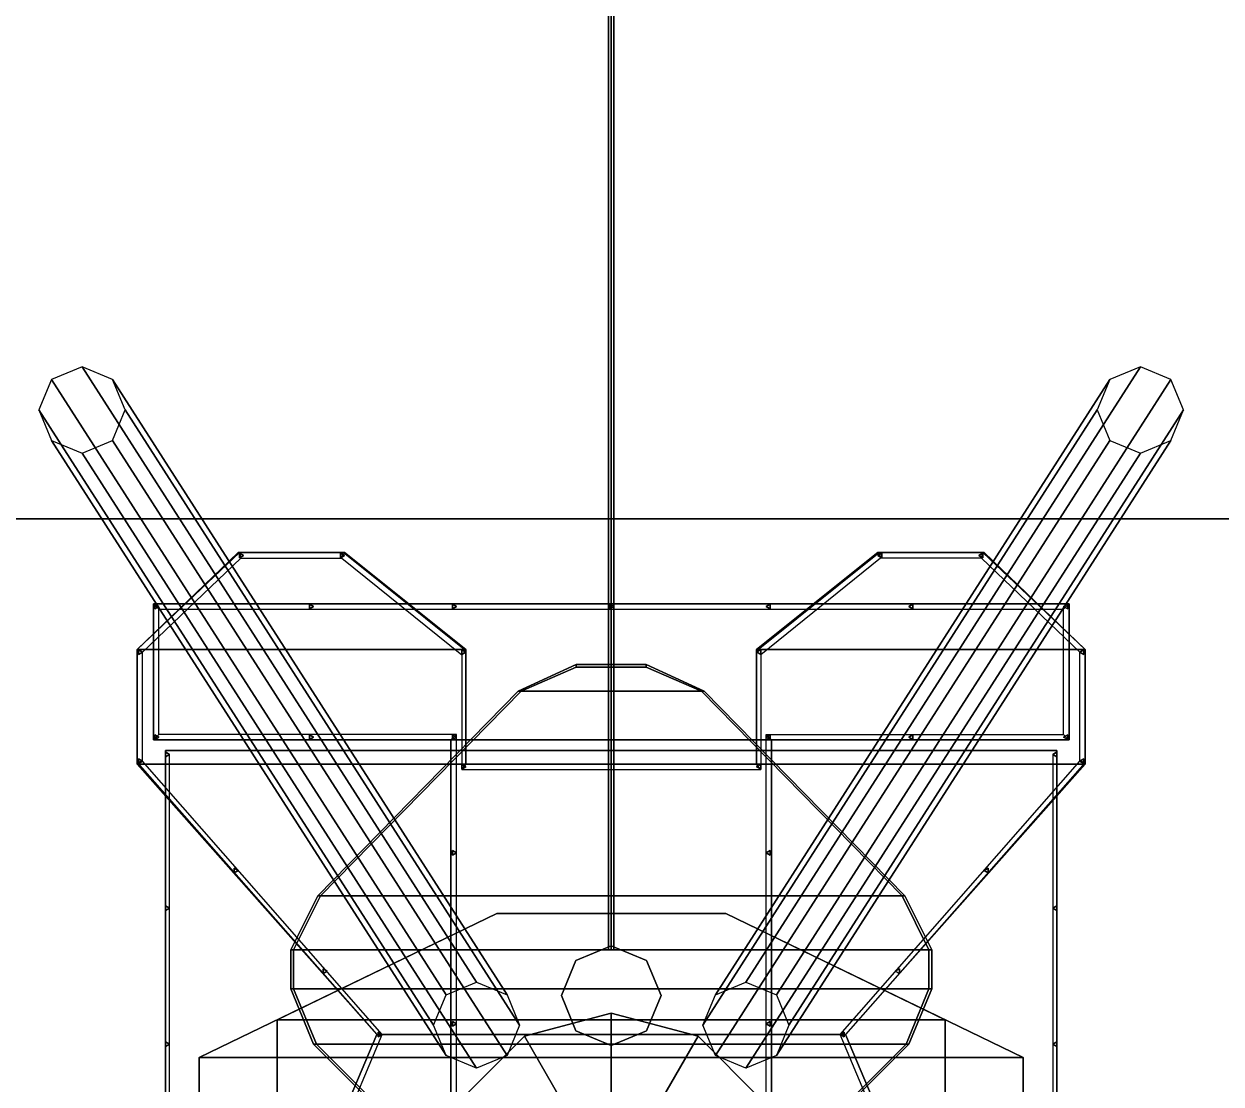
# Model space of a CAD drawing. Header units: millimetres. Extents: x -13 to 13, y -77 to 87.
# Drawn here: x -4.36 to 4.53, y -15.57 to -7.69 of the extents above; entities that cross this region are included whole.
import ezdxf

# ---------------------------------------------------------------- set-up
doc = ezdxf.new("R2010")
doc.units = ezdxf.units.MM
for name, color, linetype in [('r2', 4, 'Continuous'), ('railings', 6, 'Continuous'), ('superstructure', 3, 'Continuous')]:
    doc.layers.add(name, color=color, linetype=linetype)

msp = doc.modelspace()

# ---------------------------------------------------------------- linework, layer by layer
for points in [[(0, 11.37, 30.07), (-0.02, 11.37, 30.05), (-0.02, -14.57, 30.8), (0, -14.57, 30.82)], [(-0.02, 11.37, 30.05), (0, 11.37, 30.03), (0, -14.57, 30.78), (-0.02, -14.57, 30.8)], [(0.02, 11.37, 30.05), (0, 11.37, 30.07), (0, -14.57, 30.82), (0.02, -14.57, 30.8)], [(0, 11.37, 30.03), (0.02, 11.37, 30.05), (0.02, -14.57, 30.8), (0, -14.57, 30.78)], [(-11.66, -3.69, 5.08), (-11.66, -11.37, 5.08), (11.66, -11.37, 5.08), (11.66, -3.69, 5.08)], [(11.94, -22.13, 3.19), (12.02, -11.37, 3.1), (-12.02, -11.37, 3.1), (-11.94, -22.13, 3.19)], [(-11.66, -11.37, 5.08), (-12.02, -11.37, 3.1), (12.02, -11.37, 3.1), (11.66, -11.37, 5.08)]]:
    msp.add_3dface(points)
at = {"layer": 'r2'}
for points in [[(1.08, -12.35, 21.42), (1.99, -11.62, 21.42), (2, -11.66, 21.42), (1.11, -12.38, 21.42)], [(1.08, -12.35, 20.93), (1.99, -11.62, 20.93), (2, -11.66, 20.93), (1.11, -12.38, 20.93)], [(1.99, -11.62, 21.42), (2.76, -11.62, 21.42), (2.75, -11.66, 21.42), (2, -11.66, 21.42)], [(1.99, -11.62, 20.93), (2.76, -11.62, 20.93), (2.75, -11.66, 20.93), (2, -11.66, 20.93)], [(2.76, -11.62, 21.42), (3.52, -12.34, 21.42), (3.48, -12.36, 21.42), (2.75, -11.66, 21.42)], [(2.76, -11.62, 20.93), (3.52, -12.34, 20.93), (3.48, -12.36, 20.93), (2.75, -11.66, 20.93)], [(3.36, -12.97, 14.89), (3.36, -12.04, 14.89), (3.4, -12, 14.89), (3.4, -13.01, 14.89)], [(1.08, -13.19, 21.42), (1.08, -12.35, 21.42), (1.11, -12.38, 21.42), (1.11, -13.23, 21.42)], [(1.08, -13.19, 20.93), (1.08, -12.35, 20.93), (1.11, -12.38, 20.93), (1.11, -13.23, 20.93)], [(3.52, -12.34, 21.42), (3.52, -13.18, 21.42), (3.48, -13.17, 21.42), (3.48, -12.36, 21.42)], [(3.52, -12.34, 20.93), (3.52, -13.18, 20.93), (3.48, -13.17, 20.93), (3.48, -12.36, 20.93)], [(1.15, -19.3, 14.89), (1.15, -12.97, 14.89), (1.19, -13.01, 14.89), (1.19, -19.3, 14.89)], [(1.15, -12.97, 14.89), (3.36, -12.97, 14.89), (3.4, -13.01, 14.89), (1.19, -13.01, 14.89)], [(3.52, -13.18, 21.42), (1.74, -15.2, 21.42), (1.7, -15.2, 21.42), (3.48, -13.17, 21.42)], [(3.52, -13.18, 20.93), (1.74, -15.2, 20.93), (1.7, -15.2, 20.93), (3.48, -13.17, 20.93)], [(1.74, -15.2, 21.42), (2.98, -18.13, 21.42), (2.94, -18.15, 21.42), (1.7, -15.2, 21.42)], [(1.74, -15.2, 20.93), (2.98, -18.13, 20.93), (2.94, -18.15, 20.93), (1.7, -15.2, 20.93)]]:
    msp.add_3dface(points, dxfattribs=at)
at = {"layer": 'railings'}
for points in [[(-2.76, -11.62, 21.42), (-3.52, -12.34, 21.42), (-3.48, -12.36, 21.42), (-2.75, -11.66, 21.42)], [(-2.76, -11.62, 20.93), (-3.52, -12.34, 20.93), (-3.48, -12.36, 20.93), (-2.75, -11.66, 20.93)], [(-1.99, -11.62, 21.42), (-2.76, -11.62, 21.42), (-2.75, -11.66, 21.42), (-2, -11.66, 21.42)], [(-1.99, -11.62, 20.93), (-2.76, -11.62, 20.93), (-2.75, -11.66, 20.93), (-2, -11.66, 20.93)], [(-2.73, -11.64, 20.46), (-2.76, -11.6227, 20.46), (-2.76, -11.6227, 21.42), (-2.73, -11.64, 21.42)], [(-2.76, -11.6227, 20.46), (-2.76, -11.6573, 20.46), (-2.76, -11.6573, 21.42), (-2.76, -11.6227, 21.42)], [(-2.76, -11.6573, 20.46), (-2.73, -11.64, 20.46), (-2.73, -11.64, 21.42), (-2.76, -11.6573, 21.42)], [(-1.98, -11.64, 20.46), (-2.01, -11.6227, 20.46), (-2.01, -11.6227, 21.42), (-1.98, -11.64, 21.42)], [(-2.01, -11.6227, 20.46), (-2.01, -11.6573, 20.46), (-2.01, -11.6573, 21.42), (-2.01, -11.6227, 21.42)], [(-2.01, -11.6573, 20.46), (-1.98, -11.64, 20.46), (-1.98, -11.64, 21.42), (-2.01, -11.6573, 21.42)], [(-1.08, -12.35, 21.42), (-1.99, -11.62, 21.42), (-2, -11.66, 21.42), (-1.11, -12.38, 21.42)], [(-1.08, -12.35, 20.93), (-1.99, -11.62, 20.93), (-2, -11.66, 20.93), (-1.11, -12.38, 20.93)], [(1.98, -11.64, 21.42), (2.01, -11.6227, 21.42), (2.01, -11.6227, 20.46), (1.98, -11.64, 20.46)], [(2.01, -11.6573, 21.42), (1.98, -11.64, 21.42), (1.98, -11.64, 20.46), (2.01, -11.6573, 20.46)], [(2.01, -11.6227, 21.42), (2.01, -11.6573, 21.42), (2.01, -11.6573, 20.46), (2.01, -11.6227, 20.46)], [(2.73, -11.64, 21.42), (2.76, -11.6227, 21.42), (2.76, -11.6227, 20.46), (2.73, -11.64, 20.46)], [(2.76, -11.6573, 21.42), (2.73, -11.64, 21.42), (2.73, -11.64, 20.46), (2.76, -11.6573, 20.46)], [(2.76, -11.6227, 21.42), (2.76, -11.6573, 21.42), (2.76, -11.6573, 20.46), (2.76, -11.6227, 20.46)], [(-3.36, -12.97, 14.89), (-3.36, -12.04, 14.89), (-3.4, -12, 14.89), (-3.4, -13.01, 14.89)], [(3.4, -12, 14.89), (-3.4, -12, 14.89), (-3.36, -12.04, 14.89), (3.36, -12.04, 14.89)], [(-3.36, -12.02, 14.02), (-3.39, -12.0027, 14.02), (-3.39, -12.0027, 14.89), (-3.36, -12.02, 14.89)], [(-3.39, -12.0027, 14.02), (-3.39, -12.0373, 14.02), (-3.39, -12.0373, 14.89), (-3.39, -12.0027, 14.89)], [(-3.39, -12.0373, 14.02), (-3.36, -12.02, 14.02), (-3.36, -12.02, 14.89), (-3.39, -12.0373, 14.89)], [(-2.21, -12.02, 14.02), (-2.24, -12.0027, 14.02), (-2.24, -12.0027, 14.89), (-2.21, -12.02, 14.89)], [(-2.24, -12.0027, 14.02), (-2.24, -12.0373, 14.02), (-2.24, -12.0373, 14.89), (-2.24, -12.0027, 14.89)], [(-2.24, -12.0373, 14.02), (-2.21, -12.02, 14.02), (-2.21, -12.02, 14.89), (-2.24, -12.0373, 14.89)], [(-1.18, -12.0027, 14.02), (-1.18, -12.0373, 14.02), (-1.18, -12.0373, 14.89), (-1.18, -12.0027, 14.89)], [(-1.15, -12.02, 14.02), (-1.18, -12.0027, 14.02), (-1.18, -12.0027, 14.89), (-1.15, -12.02, 14.89)], [(-1.18, -12.0373, 14.02), (-1.15, -12.02, 14.02), (-1.15, -12.02, 14.89), (-1.18, -12.0373, 14.89)], [(0.02, -12.02, 14.02), (-0.01, -12.0027, 14.02), (-0.01, -12.0027, 14.89), (0.02, -12.02, 14.89)], [(-0.01, -12.0027, 14.02), (-0.01, -12.0373, 14.02), (-0.01, -12.0373, 14.89), (-0.01, -12.0027, 14.89)], [(-0.01, -12.0373, 14.02), (0.02, -12.02, 14.02), (0.02, -12.02, 14.89), (-0.01, -12.0373, 14.89)], [(1.15, -12.02, 14.89), (1.18, -12.0027, 14.89), (1.18, -12.0027, 14.02), (1.15, -12.02, 14.02)], [(1.18, -12.0373, 14.89), (1.15, -12.02, 14.89), (1.15, -12.02, 14.02), (1.18, -12.0373, 14.02)], [(1.18, -12.0027, 14.89), (1.18, -12.0373, 14.89), (1.18, -12.0373, 14.02), (1.18, -12.0027, 14.02)], [(2.21, -12.02, 14.89), (2.24, -12.0027, 14.89), (2.24, -12.0027, 14.02), (2.21, -12.02, 14.02)], [(2.24, -12.0373, 14.89), (2.21, -12.02, 14.89), (2.21, -12.02, 14.02), (2.24, -12.0373, 14.02)], [(2.24, -12.0027, 14.89), (2.24, -12.0373, 14.89), (2.24, -12.0373, 14.02), (2.24, -12.0027, 14.02)], [(3.36, -12.02, 14.89), (3.39, -12.0027, 14.89), (3.39, -12.0027, 14.02), (3.36, -12.02, 14.02)], [(3.39, -12.0373, 14.89), (3.36, -12.02, 14.89), (3.36, -12.02, 14.02), (3.39, -12.0373, 14.02)], [(3.39, -12.0027, 14.89), (3.39, -12.0373, 14.89), (3.39, -12.0373, 14.02), (3.39, -12.0027, 14.02)], [(-3.52, -12.34, 21.42), (-3.52, -13.18, 21.42), (-3.48, -13.17, 21.42), (-3.48, -12.36, 21.42)], [(-3.52, -12.34, 20.93), (-3.52, -13.18, 20.93), (-3.48, -13.17, 20.93), (-3.48, -12.36, 20.93)], [(-3.51, -12.3427, 20.46), (-3.51, -12.3773, 20.46), (-3.51, -12.3773, 21.42), (-3.51, -12.3427, 21.42)], [(-3.48, -12.36, 20.46), (-3.51, -12.3427, 20.46), (-3.51, -12.3427, 21.42), (-3.48, -12.36, 21.42)], [(-1.11, -12.3427, 20.46), (-1.11, -12.3773, 20.46), (-1.11, -12.3773, 21.42), (-1.11, -12.3427, 21.42)], [(-1.08, -12.36, 20.46), (-1.11, -12.3427, 20.46), (-1.11, -12.3427, 21.42), (-1.08, -12.36, 21.42)], [(-1.08, -13.19, 21.42), (-1.08, -12.35, 21.42), (-1.11, -12.38, 21.42), (-1.11, -13.23, 21.42)], [(-1.08, -13.19, 20.93), (-1.08, -12.35, 20.93), (-1.11, -12.38, 20.93), (-1.11, -13.23, 20.93)], [(1.08, -12.36, 21.42), (1.11, -12.3427, 21.42), (1.11, -12.3427, 20.46), (1.08, -12.36, 20.46)], [(1.11, -12.3427, 21.42), (1.11, -12.3773, 21.42), (1.11, -12.3773, 20.46), (1.11, -12.3427, 20.46)], [(3.48, -12.36, 21.42), (3.51, -12.3427, 21.42), (3.51, -12.3427, 20.46), (3.48, -12.36, 20.46)], [(3.51, -12.3427, 21.42), (3.51, -12.3773, 21.42), (3.51, -12.3773, 20.46), (3.51, -12.3427, 20.46)], [(-3.51, -12.3773, 20.46), (-3.48, -12.36, 20.46), (-3.48, -12.36, 21.42), (-3.51, -12.3773, 21.42)], [(-1.11, -12.3773, 20.46), (-1.08, -12.36, 20.46), (-1.08, -12.36, 21.42), (-1.11, -12.3773, 21.42)], [(1.11, -12.3773, 21.42), (1.08, -12.36, 21.42), (1.08, -12.36, 20.46), (1.11, -12.3773, 20.46)], [(3.51, -12.3773, 21.42), (3.48, -12.36, 21.42), (3.48, -12.36, 20.46), (3.51, -12.3773, 20.46)], [(-0.69, -12.65, 30.96), (-0.69, -12.65, 31.96), (-0.26, -12.45, 31.96), (-0.26, -12.45, 30.96)], [(-0.26, -12.45, 31.96), (-0.69, -12.65, 31.96), (-0.67, -12.65, 31.96), (-0.26, -12.47, 31.96)], [(-0.26, -12.47, 31.96), (-0.67, -12.65, 31.96), (-0.67, -12.65, 30.96), (-0.26, -12.47, 30.96)], [(-0.26, -12.45, 30.96), (-0.26, -12.45, 31.96), (0.26, -12.45, 31.96), (0.26, -12.45, 30.96)], [(0.26, -12.45, 31.96), (-0.26, -12.45, 31.96), (-0.26, -12.47, 31.96), (0.26, -12.47, 31.96)], [(0.26, -12.47, 31.96), (-0.26, -12.47, 31.96), (-0.26, -12.47, 30.96), (0.26, -12.47, 30.96)], [(0.26, -12.47, 31.96), (0.67, -12.65, 31.96), (0.69, -12.65, 31.96), (0.26, -12.45, 31.96)], [(0.69, -12.65, 31.96), (0.69, -12.65, 30.96), (0.26, -12.45, 30.96), (0.26, -12.45, 31.96)], [(0.26, -12.47, 30.96), (0.67, -12.65, 30.96), (0.67, -12.65, 31.96), (0.26, -12.47, 31.96)], [(-2.18, -14.17, 30.96), (-2.18, -14.17, 31.96), (-0.69, -12.65, 31.96), (-0.69, -12.65, 30.96)], [(-0.69, -12.65, 31.96), (-2.18, -14.17, 31.96), (-2.16, -14.17, 31.96), (-0.67, -12.65, 31.96)], [(-0.67, -12.65, 31.96), (-2.16, -14.17, 31.96), (-2.16, -14.17, 30.96), (-0.67, -12.65, 30.96)], [(0.67, -12.65, 30.96), (2.16, -14.17, 30.96), (2.16, -14.17, 31.96), (0.67, -12.65, 31.96)], [(0.67, -12.65, 31.96), (2.16, -14.17, 31.96), (2.18, -14.17, 31.96), (0.69, -12.65, 31.96)], [(2.18, -14.17, 31.96), (2.18, -14.17, 30.96), (0.69, -12.65, 30.96), (0.69, -12.65, 31.96)], [(-1.15, -12.97, 14.89), (-3.36, -12.97, 14.89), (-3.4, -13.01, 14.89), (-1.19, -13.01, 14.89)], [(-3.39, -12.9727, 14.02), (-3.39, -13.0073, 14.02), (-3.39, -13.0073, 14.89), (-3.39, -12.9727, 14.89)], [(-3.36, -12.99, 14.02), (-3.39, -12.9727, 14.02), (-3.39, -12.9727, 14.89), (-3.36, -12.99, 14.89)], [(-2.24, -12.9727, 14.02), (-2.24, -13.0073, 14.02), (-2.24, -13.0073, 14.89), (-2.24, -12.9727, 14.89)], [(-2.21, -12.99, 14.02), (-2.24, -12.9727, 14.02), (-2.24, -12.9727, 14.89), (-2.21, -12.99, 14.89)], [(-1.15, -19.3, 14.89), (-1.15, -12.97, 14.89), (-1.19, -13.01, 14.89), (-1.19, -19.3, 14.89)], [(-1.18, -12.9727, 14.02), (-1.18, -13.0073, 14.02), (-1.18, -13.0073, 14.89), (-1.18, -12.9727, 14.89)], [(-1.15, -12.99, 14.02), (-1.18, -12.9727, 14.02), (-1.18, -12.9727, 14.89), (-1.15, -12.99, 14.89)], [(1.15, -12.99, 14.89), (1.18, -12.9727, 14.89), (1.18, -12.9727, 14.02), (1.15, -12.99, 14.02)], [(1.18, -12.9727, 14.89), (1.18, -13.0073, 14.89), (1.18, -13.0073, 14.02), (1.18, -12.9727, 14.02)], [(2.21, -12.99, 14.89), (2.24, -12.9727, 14.89), (2.24, -12.9727, 14.02), (2.21, -12.99, 14.02)], [(2.24, -12.9727, 14.89), (2.24, -13.0073, 14.89), (2.24, -13.0073, 14.02), (2.24, -12.9727, 14.02)], [(3.36, -12.99, 14.89), (3.39, -12.9727, 14.89), (3.39, -12.9727, 14.02), (3.36, -12.99, 14.02)], [(3.39, -12.9727, 14.89), (3.39, -13.0073, 14.89), (3.39, -13.0073, 14.02), (3.39, -12.9727, 14.02)], [(-3.39, -13.0073, 14.02), (-3.36, -12.99, 14.02), (-3.36, -12.99, 14.89), (-3.39, -13.0073, 14.89)], [(-2.24, -13.0073, 14.02), (-2.21, -12.99, 14.02), (-2.21, -12.99, 14.89), (-2.24, -13.0073, 14.89)], [(-1.18, -13.0073, 14.02), (-1.15, -12.99, 14.02), (-1.15, -12.99, 14.89), (-1.18, -13.0073, 14.89)], [(1.18, -13.0073, 14.89), (1.15, -12.99, 14.89), (1.15, -12.99, 14.02), (1.18, -13.0073, 14.02)], [(2.24, -13.0073, 14.89), (2.21, -12.99, 14.89), (2.21, -12.99, 14.02), (2.24, -13.0073, 14.02)], [(3.39, -13.0073, 14.89), (3.36, -12.99, 14.89), (3.36, -12.99, 14.02), (3.39, -13.0073, 14.02)], [(-3.48, -13.17, 20.46), (-3.51, -13.1527, 20.46), (-3.51, -13.1527, 21.42), (-3.48, -13.17, 21.42)], [(-3.51, -13.1527, 20.46), (-3.51, -13.1873, 20.46), (-3.51, -13.1873, 21.42), (-3.51, -13.1527, 21.42)], [(-3.28, -19.73, 8.33), (-3.28, -13.12, 8.33), (-3.31, -13.1, 8.33), (-3.31, -19.75, 8.33)], [(-3.28, -13.12, 7.64), (-3.31, -13.1027, 7.64), (-3.31, -13.1027, 8.33), (-3.28, -13.12, 8.33)], [(-3.31, -13.1027, 7.64), (-3.31, -13.1373, 7.64), (-3.31, -13.1373, 8.33), (-3.31, -13.1027, 8.33)], [(-3.31, -13.1373, 7.64), (-3.28, -13.12, 7.64), (-3.28, -13.12, 8.33), (-3.31, -13.1373, 8.33)], [(3.31, -19.75, 8.33), (3.31, -13.1, 8.33), (3.28, -13.12, 8.33), (3.28, -19.73, 8.33)], [(3.28, -13.12, 8.33), (3.31, -13.1027, 8.33), (3.31, -13.1027, 7.64), (3.28, -13.12, 7.64)], [(3.31, -13.1373, 8.33), (3.28, -13.12, 8.33), (3.28, -13.12, 7.64), (3.31, -13.1373, 7.64)], [(3.31, -13.1027, 8.33), (3.31, -13.1373, 8.33), (3.31, -13.1373, 7.64), (3.31, -13.1027, 7.64)], [(3.48, -13.17, 21.42), (3.51, -13.1527, 21.42), (3.51, -13.1527, 20.46), (3.48, -13.17, 20.46)], [(3.51, -13.1527, 21.42), (3.51, -13.1873, 21.42), (3.51, -13.1873, 20.46), (3.51, -13.1527, 20.46)], [(-3.52, -13.18, 21.42), (-1.74, -15.2, 21.42), (-1.7, -15.2, 21.42), (-3.48, -13.17, 21.42)], [(-3.52, -13.18, 20.93), (-1.74, -15.2, 20.93), (-1.7, -15.2, 20.93), (-3.48, -13.17, 20.93)], [(-3.51, -13.1873, 20.46), (-3.48, -13.17, 20.46), (-3.48, -13.17, 21.42), (-3.51, -13.1873, 21.42)], [(1.08, -13.19, 21.42), (-1.08, -13.19, 21.42), (-1.11, -13.23, 21.42), (1.11, -13.23, 21.42)], [(1.08, -13.19, 20.93), (-1.08, -13.19, 20.93), (-1.11, -13.23, 20.93), (1.11, -13.23, 20.93)], [(-1.08, -13.21, 20.46), (-1.11, -13.1927, 20.46), (-1.11, -13.1927, 21.42), (-1.08, -13.21, 21.42)], [(-1.11, -13.1927, 20.46), (-1.11, -13.2273, 20.46), (-1.11, -13.2273, 21.42), (-1.11, -13.1927, 21.42)], [(-1.11, -13.2273, 20.46), (-1.08, -13.21, 20.46), (-1.08, -13.21, 21.42), (-1.11, -13.2273, 21.42)], [(1.08, -13.21, 21.42), (1.11, -13.1927, 21.42), (1.11, -13.1927, 20.46), (1.08, -13.21, 20.46)], [(1.11, -13.2273, 21.42), (1.08, -13.21, 21.42), (1.08, -13.21, 20.46), (1.11, -13.2273, 20.46)], [(1.11, -13.1927, 21.42), (1.11, -13.2273, 21.42), (1.11, -13.2273, 20.46), (1.11, -13.1927, 20.46)], [(3.51, -13.1873, 21.42), (3.48, -13.17, 21.42), (3.48, -13.17, 20.46), (3.51, -13.1873, 20.46)], [(-1.15, -13.85, 14.02), (-1.18, -13.8327, 14.02), (-1.18, -13.8327, 14.89), (-1.15, -13.85, 14.89)], [(-1.18, -13.8327, 14.02), (-1.18, -13.8673, 14.02), (-1.18, -13.8673, 14.89), (-1.18, -13.8327, 14.89)], [(-1.18, -13.8673, 14.02), (-1.15, -13.85, 14.02), (-1.15, -13.85, 14.89), (-1.18, -13.8673, 14.89)], [(1.15, -13.85, 14.89), (1.18, -13.8327, 14.89), (1.18, -13.8327, 14.02), (1.15, -13.85, 14.02)], [(1.18, -13.8673, 14.89), (1.15, -13.85, 14.89), (1.15, -13.85, 14.02), (1.18, -13.8673, 14.02)], [(1.18, -13.8327, 14.89), (1.18, -13.8673, 14.89), (1.18, -13.8673, 14.02), (1.18, -13.8327, 14.02)], [(-2.8, -13.9627, 20.46), (-2.8, -13.9973, 20.46), (-2.8, -13.9973, 21.42), (-2.8, -13.9627, 21.42)], [(-2.77, -13.98, 20.46), (-2.8, -13.9627, 20.46), (-2.8, -13.9627, 21.42), (-2.77, -13.98, 21.42)], [(-2.8, -13.9973, 20.46), (-2.77, -13.98, 20.46), (-2.77, -13.98, 21.42), (-2.8, -13.9973, 21.42)], [(2.77, -13.98, 21.42), (2.8, -13.9627, 21.42), (2.8, -13.9627, 20.46), (2.77, -13.98, 20.46)], [(2.8, -13.9973, 21.42), (2.77, -13.98, 21.42), (2.77, -13.98, 20.46), (2.8, -13.9973, 20.46)], [(2.8, -13.9627, 21.42), (2.8, -13.9973, 21.42), (2.8, -13.9973, 20.46), (2.8, -13.9627, 20.46)], [(-2.38, -14.57, 30.96), (-2.38, -14.57, 31.96), (-2.18, -14.17, 31.96), (-2.18, -14.17, 30.96)], [(-2.18, -14.17, 31.96), (-2.38, -14.57, 31.96), (-2.36, -14.57, 31.96), (-2.16, -14.17, 31.96)], [(-2.16, -14.17, 31.96), (-2.36, -14.57, 31.96), (-2.36, -14.57, 30.96), (-2.16, -14.17, 30.96)], [(2.16, -14.17, 31.96), (2.36, -14.57, 31.96), (2.38, -14.57, 31.96), (2.18, -14.17, 31.96)], [(2.16, -14.17, 30.96), (2.36, -14.57, 30.96), (2.36, -14.57, 31.96), (2.16, -14.17, 31.96)], [(2.38, -14.57, 31.96), (2.38, -14.57, 30.96), (2.18, -14.17, 30.96), (2.18, -14.17, 31.96)], [(-3.31, -14.2427, 7.64), (-3.31, -14.2773, 7.64), (-3.31, -14.2773, 8.33), (-3.31, -14.2427, 8.33)], [(-3.28, -14.26, 7.64), (-3.31, -14.2427, 7.64), (-3.31, -14.2427, 8.33), (-3.28, -14.26, 8.33)], [(-3.31, -14.2773, 7.64), (-3.28, -14.26, 7.64), (-3.28, -14.26, 8.33), (-3.31, -14.2773, 8.33)], [(3.28, -14.26, 8.33), (3.31, -14.2427, 8.33), (3.31, -14.2427, 7.64), (3.28, -14.26, 7.64)], [(3.31, -14.2773, 8.33), (3.28, -14.26, 8.33), (3.28, -14.26, 7.64), (3.31, -14.2773, 7.64)], [(3.31, -14.2427, 8.33), (3.31, -14.2773, 8.33), (3.31, -14.2773, 7.64), (3.31, -14.2427, 7.64)], [(-2.38, -14.86, 30.96), (-2.38, -14.86, 31.96), (-2.38, -14.57, 31.96), (-2.38, -14.57, 30.96)], [(-2.38, -14.57, 31.96), (-2.38, -14.86, 31.96), (-2.36, -14.86, 31.96), (-2.36, -14.57, 31.96)], [(-2.36, -14.57, 31.96), (-2.36, -14.86, 31.96), (-2.36, -14.86, 30.96), (-2.36, -14.57, 30.96)], [(2.36, -14.57, 30.96), (2.36, -14.86, 30.96), (2.36, -14.86, 31.96), (2.36, -14.57, 31.96)], [(2.36, -14.57, 31.96), (2.36, -14.86, 31.96), (2.38, -14.86, 31.96), (2.38, -14.57, 31.96)], [(2.38, -14.86, 31.96), (2.38, -14.86, 30.96), (2.38, -14.57, 30.96), (2.38, -14.57, 31.96)], [(-2.11, -14.73, 20.46), (-2.14, -14.7127, 20.46), (-2.14, -14.7127, 21.42), (-2.11, -14.73, 21.42)], [(-2.14, -14.7127, 20.46), (-2.14, -14.7473, 20.46), (-2.14, -14.7473, 21.42), (-2.14, -14.7127, 21.42)], [(-2.14, -14.7473, 20.46), (-2.11, -14.73, 20.46), (-2.11, -14.73, 21.42), (-2.14, -14.7473, 21.42)], [(2.11, -14.73, 21.42), (2.14, -14.7127, 21.42), (2.14, -14.7127, 20.46), (2.11, -14.73, 20.46)], [(2.14, -14.7473, 21.42), (2.11, -14.73, 21.42), (2.11, -14.73, 20.46), (2.14, -14.7473, 20.46)], [(2.14, -14.7127, 21.42), (2.14, -14.7473, 21.42), (2.14, -14.7473, 20.46), (2.14, -14.7127, 20.46)], [(-2.21, -15.27, 30.96), (-2.21, -15.27, 31.96), (-2.38, -14.86, 31.96), (-2.38, -14.86, 30.96)], [(-2.38, -14.86, 31.96), (-2.21, -15.27, 31.96), (-2.19, -15.27, 31.96), (-2.36, -14.86, 31.96)], [(-2.36, -14.86, 31.96), (-2.19, -15.27, 31.96), (-2.19, -15.27, 30.96), (-2.36, -14.86, 30.96)], [(2.36, -14.86, 31.96), (2.19, -15.27, 31.96), (2.21, -15.27, 31.96), (2.38, -14.86, 31.96)], [(2.36, -14.86, 30.96), (2.19, -15.27, 30.96), (2.19, -15.27, 31.96), (2.36, -14.86, 31.96)], [(2.21, -15.27, 31.96), (2.21, -15.27, 30.96), (2.38, -14.86, 30.96), (2.38, -14.86, 31.96)], [(-1.18, -15.1027, 14.02), (-1.18, -15.1373, 14.02), (-1.18, -15.1373, 14.89), (-1.18, -15.1027, 14.89)], [(-1.15, -15.12, 14.02), (-1.18, -15.1027, 14.02), (-1.18, -15.1027, 14.89), (-1.15, -15.12, 14.89)], [(1.15, -15.12, 14.89), (1.18, -15.1027, 14.89), (1.18, -15.1027, 14.02), (1.15, -15.12, 14.02)], [(1.18, -15.1027, 14.89), (1.18, -15.1373, 14.89), (1.18, -15.1373, 14.02), (1.18, -15.1027, 14.02)], [(-1.74, -15.2, 21.42), (-2.98, -18.13, 21.42), (-2.94, -18.15, 21.42), (-1.7, -15.2, 21.42)], [(-1.74, -15.2, 20.93), (-2.98, -18.13, 20.93), (-2.94, -18.15, 20.93), (-1.7, -15.2, 20.93)], [(-1.7, -15.2, 20.46), (-1.73, -15.1827, 20.46), (-1.73, -15.1827, 21.42), (-1.7, -15.2, 21.42)], [(-1.73, -15.1827, 20.46), (-1.73, -15.2173, 20.46), (-1.73, -15.2173, 21.42), (-1.73, -15.1827, 21.42)], [(-1.73, -15.2173, 20.46), (-1.7, -15.2, 20.46), (-1.7, -15.2, 21.42), (-1.73, -15.2173, 21.42)], [(-1.18, -15.1373, 14.02), (-1.15, -15.12, 14.02), (-1.15, -15.12, 14.89), (-1.18, -15.1373, 14.89)], [(1.18, -15.1373, 14.89), (1.15, -15.12, 14.89), (1.15, -15.12, 14.02), (1.18, -15.1373, 14.02)], [(1.7, -15.2, 21.42), (1.73, -15.1827, 21.42), (1.73, -15.1827, 20.46), (1.7, -15.2, 20.46)], [(1.73, -15.2173, 21.42), (1.7, -15.2, 21.42), (1.7, -15.2, 20.46), (1.73, -15.2173, 20.46)], [(1.73, -15.1827, 21.42), (1.73, -15.2173, 21.42), (1.73, -15.2173, 20.46), (1.73, -15.1827, 20.46)], [(-3.28, -15.27, 7.64), (-3.31, -15.2527, 7.64), (-3.31, -15.2527, 8.33), (-3.28, -15.27, 8.33)], [(-3.31, -15.2527, 7.64), (-3.31, -15.2873, 7.64), (-3.31, -15.2873, 8.33), (-3.31, -15.2527, 8.33)], [(-3.31, -15.2873, 7.64), (-3.28, -15.27, 7.64), (-3.28, -15.27, 8.33), (-3.31, -15.2873, 8.33)], [(0, -17.48, 30.96), (0, -17.48, 31.96), (-2.21, -15.27, 31.96), (-2.21, -15.27, 30.96)], [(-2.21, -15.27, 31.96), (0, -17.48, 31.96), (0, -17.46, 31.96), (-2.19, -15.27, 31.96)], [(-2.19, -15.27, 31.96), (0, -17.46, 31.96), (0, -17.46, 30.96), (-2.19, -15.27, 30.96)], [(2.19, -15.27, 30.96), (0, -17.46, 30.96), (0, -17.46, 31.96), (2.19, -15.27, 31.96)], [(0, -17.48, 31.96), (0, -17.48, 30.96), (2.21, -15.27, 30.96), (2.21, -15.27, 31.96)], [(2.19, -15.27, 31.96), (0, -17.46, 31.96), (0, -17.48, 31.96), (2.21, -15.27, 31.96)], [(3.28, -15.27, 8.33), (3.31, -15.2527, 8.33), (3.31, -15.2527, 7.64), (3.28, -15.27, 7.64)], [(3.31, -15.2873, 8.33), (3.28, -15.27, 8.33), (3.28, -15.27, 7.64), (3.31, -15.2873, 7.64)], [(3.31, -15.2527, 8.33), (3.31, -15.2873, 8.33), (3.31, -15.2873, 7.64), (3.31, -15.2527, 7.64)]]:
    msp.add_3dface(points, dxfattribs=at)
at = {"layer": 'superstructure'}
for points in [[(7.69, -11.37, 7.4), (9.95, -3.69, 7.4), (-9.95, -3.69, 7.4), (-7.69, -11.37, 7.4)], [(-3.93, -10.24, 7.4), (-4.1563, -10.3337, 7.4), (-1.2263, -14.9037, 24.71), (-1, -14.81, 24.71)], [(-3.7037, -10.3337, 7.4), (-3.93, -10.24, 7.4), (-1, -14.81, 24.71), (-0.7737, -14.9037, 24.71)], [(3.93, -10.24, 7.4), (3.7037, -10.3337, 7.4), (0.7737, -14.9037, 24.71), (1, -14.81, 24.71)], [(4.1563, -10.3337, 7.4), (3.93, -10.24, 7.4), (1, -14.81, 24.71), (1.2263, -14.9037, 24.71)], [(-4.1563, -10.3337, 7.4), (-4.25, -10.56, 7.4), (-1.32, -15.13, 24.71), (-1.2263, -14.9037, 24.71)], [(-3.61, -10.56, 7.4), (-3.7037, -10.3337, 7.4), (-0.7737, -14.9037, 24.71), (-0.68, -15.13, 24.71)], [(3.7037, -10.3337, 7.4), (3.61, -10.56, 7.4), (0.68, -15.13, 24.71), (0.7737, -14.9037, 24.71)], [(4.25, -10.56, 7.4), (4.1563, -10.3337, 7.4), (1.2263, -14.9037, 24.71), (1.32, -15.13, 24.71)], [(-4.25, -10.56, 7.4), (-4.1563, -10.7863, 7.4), (-1.2263, -15.3563, 24.71), (-1.32, -15.13, 24.71)], [(-3.7037, -10.7863, 7.4), (-3.61, -10.56, 7.4), (-0.68, -15.13, 24.71), (-0.7737, -15.3563, 24.71)], [(3.61, -10.56, 7.4), (3.7037, -10.7863, 7.4), (0.7737, -15.3563, 24.71), (0.68, -15.13, 24.71)], [(4.1563, -10.7863, 7.4), (4.25, -10.56, 7.4), (1.32, -15.13, 24.71), (1.2263, -15.3563, 24.71)], [(-4.1563, -10.7863, 7.4), (-3.93, -10.88, 7.4), (-1, -15.45, 24.71), (-1.2263, -15.3563, 24.71)], [(-3.93, -10.88, 7.4), (-3.7037, -10.7863, 7.4), (-0.7737, -15.3563, 24.71), (-1, -15.45, 24.71)], [(3.7037, -10.7863, 7.4), (3.93, -10.88, 7.4), (1, -15.45, 24.71), (0.7737, -15.3563, 24.71)], [(3.93, -10.88, 7.4), (4.1563, -10.7863, 7.4), (1.2263, -15.3563, 24.71), (1, -15.45, 24.71)], [(7.69, -11.37, 5.08), (7.69, -11.37, 7.4), (-7.69, -11.37, 7.4), (-7.69, -11.37, 5.08)], [(-2.77, -11.62, 20.46), (-3.52, -12.34, 20.46), (-1.08, -12.34, 20.46), (-1.98, -11.62, 20.46)], [(-3.52, -12.34, 20.29), (-3.52, -12.34, 20.46), (-2.77, -11.62, 20.46), (-2.77, -11.62, 20.29)], [(-2.77, -11.62, 20.29), (-2.77, -11.62, 20.46), (-1.98, -11.62, 20.46), (-1.98, -11.62, 20.29)], [(-1.98, -11.62, 20.46), (-1.08, -12.34, 20.46), (-1.08, -12.34, 20.29), (-1.98, -11.62, 20.29)], [(1.98, -11.62, 20.29), (1.08, -12.34, 20.29), (1.08, -12.34, 20.46), (1.98, -11.62, 20.46)], [(1.98, -11.62, 20.46), (1.08, -12.34, 20.46), (3.52, -12.34, 20.46), (2.77, -11.62, 20.46)], [(2.77, -11.62, 20.46), (2.77, -11.62, 20.29), (1.98, -11.62, 20.29), (1.98, -11.62, 20.46)], [(3.52, -12.34, 20.46), (3.52, -12.34, 20.29), (2.77, -11.62, 20.29), (2.77, -11.62, 20.46)], [(-3.4, -12, 14.02), (-3.4, -13.01, 14.02), (3.4, -13.01, 14.02), (3.4, -12, 14.02)], [(-3.4, -12, 13.74), (-3.4, -13.01, 13.74), (-3.4, -13.01, 14.02), (-3.4, -12, 14.02)], [(3.4, -12, 14.02), (3.4, -12, 13.74), (-3.4, -12, 13.74), (-3.4, -12, 14.02)], [(3.4, -13.01, 14.02), (3.4, -13.01, 13.74), (3.4, -12, 13.74), (3.4, -12, 14.02)], [(-3.52, -12.34, 20.46), (-3.52, -13.19, 20.46), (-1.08, -13.19, 20.46), (-1.08, -12.34, 20.46)], [(-3.52, -13.19, 20.29), (-3.52, -13.19, 20.46), (-3.52, -12.34, 20.46), (-3.52, -12.34, 20.29)], [(-1.08, -12.34, 20.46), (-1.08, -13.19, 20.46), (-1.08, -13.19, 20.29), (-1.08, -12.34, 20.29)], [(1.08, -12.34, 20.29), (1.08, -13.19, 20.29), (1.08, -13.19, 20.46), (1.08, -12.34, 20.46)], [(1.08, -12.34, 20.46), (1.08, -13.19, 20.46), (3.52, -13.19, 20.46), (3.52, -12.34, 20.46)], [(3.52, -13.19, 20.46), (3.52, -13.19, 20.29), (3.52, -12.34, 20.29), (3.52, -12.34, 20.46)], [(-0.69, -12.65, 30.96), (0.69, -12.65, 30.96), (0.26, -12.45, 30.96), (-0.26, -12.45, 30.96)], [(-0.26, -12.45, 30.84), (-0.69, -12.65, 30.84), (-0.69, -12.65, 30.96), (-0.26, -12.45, 30.96)], [(0.26, -12.45, 30.84), (-0.26, -12.45, 30.84), (-0.26, -12.45, 30.96), (0.26, -12.45, 30.96)], [(0.26, -12.45, 30.96), (0.69, -12.65, 30.96), (0.69, -12.65, 30.84), (0.26, -12.45, 30.84)], [(-2.18, -14.17, 30.96), (2.18, -14.17, 30.96), (0.69, -12.65, 30.96), (-0.69, -12.65, 30.96)], [(-0.69, -12.65, 30.84), (-2.18, -14.17, 30.84), (-2.18, -14.17, 30.96), (-0.69, -12.65, 30.96)], [(0.69, -12.65, 30.96), (2.18, -14.17, 30.96), (2.18, -14.17, 30.84), (0.69, -12.65, 30.84)], [(-3.4, -13.01, 14.02), (-3.4, -13.01, 13.74), (-1.19, -13.01, 13.74), (-1.19, -13.01, 14.02)], [(-1.19, -13.01, 13.74), (-1.19, -19.34, 13.74), (-1.19, -19.34, 14.02), (-1.19, -13.01, 14.02)], [(-1.19, -13.01, 14.02), (-1.19, -19.34, 14.02), (1.19, -19.34, 14.02), (1.19, -13.01, 14.02)], [(1.19, -19.34, 14.02), (1.19, -19.34, 13.74), (1.19, -13.01, 13.74), (1.19, -13.01, 14.02)], [(1.19, -13.01, 14.02), (1.19, -13.01, 13.74), (3.4, -13.01, 13.74), (3.4, -13.01, 14.02)], [(-3.31, -13.09, 3.11), (-3.31, -21.12, 3.17), (-3.31, -21.12, 7.64), (-3.31, -13.09, 7.64)], [(3.31, -13.09, 7.64), (3.31, -13.09, 3.11), (-3.31, -13.09, 3.11), (-3.31, -13.09, 7.64)], [(-3.31, -13.09, 7.64), (-3.31, -21.12, 7.64), (3.31, -21.12, 7.64), (3.31, -13.09, 7.64)], [(3.31, -21.12, 7.64), (3.31, -21.12, 3.17), (3.31, -13.09, 3.11), (3.31, -13.09, 7.64)], [(-1.74, -15.2, 20.29), (-1.74, -15.2, 20.46), (-3.52, -13.19, 20.46), (-3.52, -13.19, 20.29)], [(-3.52, -13.19, 20.46), (-1.74, -15.2, 20.46), (1.74, -15.2, 20.46), (3.52, -13.19, 20.46)], [(-1.08, -13.19, 20.29), (-1.08, -13.19, 20.46), (1.08, -13.19, 20.46), (1.08, -13.19, 20.29)], [(1.74, -15.2, 20.46), (1.74, -15.2, 20.29), (3.52, -13.19, 20.29), (3.52, -13.19, 20.46)], [(-2.18, -14.17, 30.84), (-2.38, -14.57, 30.84), (-2.38, -14.57, 30.96), (-2.18, -14.17, 30.96)], [(-2.38, -14.57, 30.96), (2.38, -14.57, 30.96), (2.18, -14.17, 30.96), (-2.18, -14.17, 30.96)], [(2.18, -14.17, 30.96), (2.38, -14.57, 30.96), (2.38, -14.57, 30.84), (2.18, -14.17, 30.84)], [(3.06, -15.37, 26.87), (0.85, -14.3, 26.87), (-0.85, -14.3, 26.87), (-3.06, -15.37, 26.87)], [(-0.85, -14.3, 26.87), (-0.85, -14.3, 24.71), (-3.06, -15.37, 24.71), (-3.06, -15.37, 26.87)], [(-0.85, -14.3, 28.46), (-0.85, -14.3, 26.87), (-2.48, -15.0892, 26.87), (-2.48, -15.0892, 28.46)], [(2.48, -15.0892, 28.46), (0.85, -14.3, 28.46), (-0.85, -14.3, 28.46), (-2.48, -15.0892, 28.46)], [(0.85, -14.3, 26.87), (0.85, -14.3, 24.71), (-0.85, -14.3, 24.71), (-0.85, -14.3, 26.87)], [(0.85, -14.3, 28.46), (0.85, -14.3, 26.87), (-0.85, -14.3, 26.87), (-0.85, -14.3, 28.46)], [(3.06, -15.37, 24.71), (0.85, -14.3, 24.71), (0.85, -14.3, 26.87), (3.06, -15.37, 26.87)], [(2.48, -15.0892, 26.87), (0.85, -14.3, 26.87), (0.85, -14.3, 28.46), (2.48, -15.0892, 28.46)], [(-2.38, -14.57, 30.84), (-2.38, -14.86, 30.84), (-2.38, -14.86, 30.96), (-2.38, -14.57, 30.96)], [(-2.38, -14.86, 30.96), (2.38, -14.86, 30.96), (2.38, -14.57, 30.96), (-2.38, -14.57, 30.96)], [(0, -14.54, 28.46), (-0.2616, -14.6484, 28.46), (-0.2616, -14.6484, 30.84), (0, -14.54, 30.84)], [(0.2616, -14.6484, 28.46), (0, -14.54, 28.46), (0, -14.54, 30.84), (0.2616, -14.6484, 30.84)], [(2.38, -14.57, 30.96), (2.38, -14.86, 30.96), (2.38, -14.86, 30.84), (2.38, -14.57, 30.84)], [(-0.2616, -14.6484, 28.46), (-0.37, -14.91, 28.46), (-0.37, -14.91, 30.84), (-0.2616, -14.6484, 30.84)], [(0.37, -14.91, 28.46), (0.2616, -14.6484, 28.46), (0.2616, -14.6484, 30.84), (0.37, -14.91, 30.84)], [(-2.38, -14.86, 30.84), (-2.21, -15.27, 30.84), (-2.21, -15.27, 30.96), (-2.38, -14.86, 30.96)], [(-2.21, -15.27, 30.96), (2.21, -15.27, 30.96), (2.38, -14.86, 30.96), (-2.38, -14.86, 30.96)], [(-0.37, -14.91, 28.46), (-0.2616, -15.1716, 28.46), (-0.2616, -15.1716, 30.84), (-0.37, -14.91, 30.84)], [(0.2616, -15.1716, 28.46), (0.37, -14.91, 28.46), (0.37, -14.91, 30.84), (0.2616, -15.1716, 30.84)], [(2.38, -14.86, 30.96), (2.21, -15.27, 30.96), (2.21, -15.27, 30.84), (2.38, -14.86, 30.84)], [(-2.48, -15.0892, 26.87), (-2.48, -17.5408, 26.87), (-2.48, -17.5408, 28.46), (-2.48, -15.0892, 28.46)], [(-2.48, -15.0892, 28.46), (-2.48, -17.5408, 28.46), (2.48, -17.5408, 28.46), (2.48, -15.0892, 28.46)], [(0, -15.04, 29.9), (-0.645, -15.2128, 29.9), (0, -16.33, 30.18)], [(0, -15.04, 28.46), (-0.645, -15.2128, 28.46), (-0.645, -15.2128, 29.9), (0, -15.04, 29.9)], [(0.645, -15.2128, 29.9), (0, -15.04, 29.9), (0, -16.33, 30.18)], [(0.645, -15.2128, 28.46), (0, -15.04, 28.46), (0, -15.04, 29.9), (0.645, -15.2128, 29.9)], [(2.48, -17.5408, 28.46), (2.48, -17.5408, 26.87), (2.48, -15.0892, 26.87), (2.48, -15.0892, 28.46)], [(-2.98, -18.13, 20.29), (-2.98, -18.13, 20.46), (-1.74, -15.2, 20.46), (-1.74, -15.2, 20.29)], [(-1.74, -15.2, 20.46), (-2.98, -18.13, 20.46), (2.98, -18.13, 20.46), (1.74, -15.2, 20.46)], [(-0.2616, -15.1716, 28.46), (0, -15.28, 28.46), (0, -15.28, 30.84), (-0.2616, -15.1716, 30.84)], [(0, -15.28, 28.46), (0.2616, -15.1716, 28.46), (0.2616, -15.1716, 30.84), (0, -15.28, 30.84)], [(2.98, -18.13, 20.46), (2.98, -18.13, 20.29), (1.74, -15.2, 20.29), (1.74, -15.2, 20.46)], [(-2.21, -15.27, 30.84), (0, -17.48, 30.84), (0, -17.48, 30.96), (-2.21, -15.27, 30.96)], [(0, -17.48, 30.96), (0, -17.48, 30.96), (2.21, -15.27, 30.96), (-2.21, -15.27, 30.96)], [(-0.645, -15.2128, 29.9), (-1.1172, -15.685, 29.9), (0, -16.33, 30.18)], [(-0.645, -15.2128, 28.46), (-1.1172, -15.685, 28.46), (-1.1172, -15.685, 29.9), (-0.645, -15.2128, 29.9)], [(1.1172, -15.685, 29.9), (0.645, -15.2128, 29.9), (0, -16.33, 30.18)], [(2.21, -15.27, 30.96), (0, -17.48, 30.96), (0, -17.48, 30.84), (2.21, -15.27, 30.84)], [(1.1172, -15.685, 28.46), (0.645, -15.2128, 28.46), (0.645, -15.2128, 29.9), (1.1172, -15.685, 29.9)], [(-3.06, -15.37, 26.87), (-3.06, -17.26, 26.87), (3.06, -17.26, 26.87), (3.06, -15.37, 26.87)], [(-3.06, -15.37, 24.71), (-3.06, -17.26, 24.71), (-3.06, -17.26, 26.87), (-3.06, -15.37, 26.87)], [(3.06, -17.26, 26.87), (3.06, -17.26, 24.71), (3.06, -15.37, 24.71), (3.06, -15.37, 26.87)]]:
    msp.add_3dface(points, dxfattribs=at)

doc.saveas('drawing.dxf')
